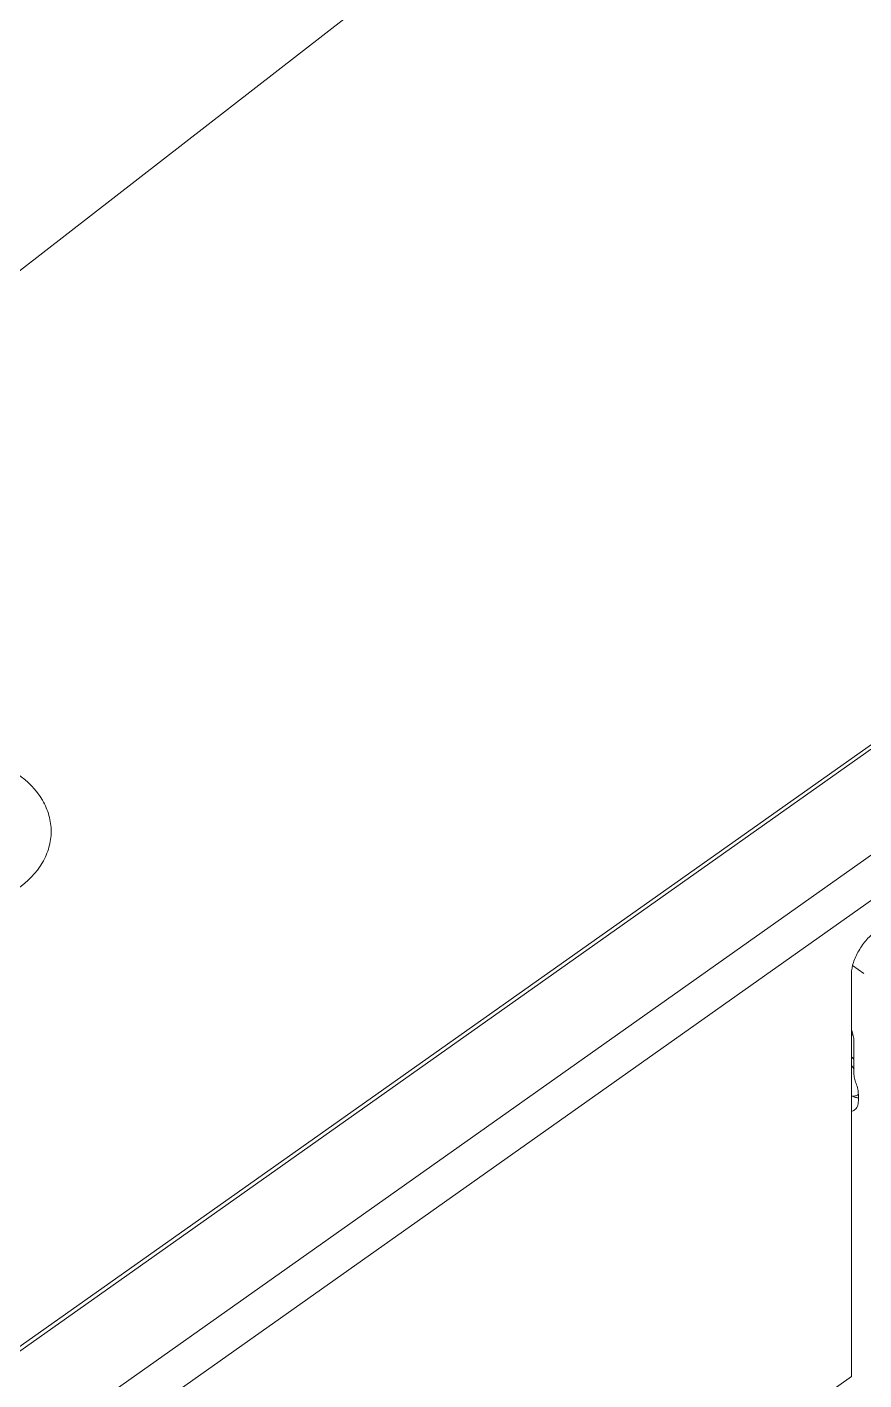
# Model space of a CAD drawing. Header units: millimetres. Extents: x 0 to 9253, y 0 to 2730.
# Drawn here: x 8798.4 to 8893.1, y 1543.4 to 1696.5 of the extents above; entities that cross this region are included whole.
import ezdxf

# ---------------------------------------------------------------- set-up
doc = ezdxf.new("R2010")
doc.units = ezdxf.units.MM
doc.layers.get('0').update_dxf_attribs({"lineweight": 13})

msp = doc.modelspace()

# ---------------------------------------------------------------- linework, layer by layer
at = {"color": 7, "linetype": 'Continuous'}
for p, q in [((9234.67, 1855.73), (8793.44, 1543.73)), ((8795.56, 1545.73), (9231.85, 1854.23)), ((9245.28, 1851.23), (8799.8, 1536.23)), ((8801.92, 1532.61), (9247.4, 1847.61)), ((8921.84, 1765.53), (8755.43, 1636.22)), ((8893.14, 1589.39), (8891.85, 1590.3)), ((8891.73, 1543.78), (8891.73, 1589.39)), ((8891.9, 1582.49), (8891.73, 1582.37)), ((8892.01, 1578.09), (8892.01, 1581.71)), ((8891.73, 1575.53), (8891.99, 1575.43)), ((8892.51, 1575.7), (8892.51, 1574.99)), ((8891.73, 1543.78), (8801.92, 1480.28))]:
    msp.add_line(p, q, dxfattribs=at)
msp.add_arc((8887.61, 1575.54), 5.36, 34.6853, 39.7241, dxfattribs=at)
for points, knots in [([(8797.33, 1598.98), (8798.45, 1599.77), (8799.91, 1601.24), (8800.96, 1603.64), (8801.22, 1605.48), (8800.96, 1607.32), (8799.91, 1609.72), (8798.45, 1611.19), (8797.33, 1611.98)], [0, 0, 0, 0, 0.263371, 0.383781, 0.5, 0.616219, 0.736628, 1, 1, 1, 1]), ([(8894.56, 1594.22), (8894.16, 1593.94), (8893.41, 1593.25), (8892.53, 1592.02), (8891.92, 1590.72), (8891.73, 1589.81), (8891.73, 1589.39)], [0, 0, 0, 0, 0.253701, 0.524646, 0.782308, 1, 1, 1, 1]), ([(8892.01, 1581.71), (8892.01, 1581.92), (8891.95, 1582.36), (8891.82, 1582.79), (8891.73, 1583.02)], [0, 0, 0, 0, 0.466546, 1, 1, 1, 1]), ([(8891.73, 1579.96), (8891.75, 1579.94), (8891.85, 1579.84), (8891.94, 1579.75), (8892.01, 1579.67)], [0, 0, 0, 0, 0.246907, 1, 1, 1, 1]), ([(8892.25, 1576.95), (8892.17, 1577.15), (8892.06, 1577.52), (8892.01, 1577.91), (8892.01, 1578.09)], [0, 0, 0, 0, 0.532601, 1, 1, 1, 1]), ([(8892.51, 1575.7), (8892.51, 1575.9), (8892.45, 1576.33), (8892.33, 1576.74), (8892.25, 1576.95)], [0, 0, 0, 0, 0.467399, 1, 1, 1, 1]), ([(8892.5, 1575.69), (8892.45, 1575.65), (8892.34, 1575.58), (8892.16, 1575.52), (8891.95, 1575.51), (8891.8, 1575.52), (8891.73, 1575.54)], [0, 0, 0, 0, 0.228405, 0.464461, 0.719142, 1, 1, 1, 1]), ([(8892.51, 1575.33), (8892.47, 1575.33), (8892.29, 1575.34), (8892.12, 1575.39), (8891.99, 1575.43)], [0, 0, 0, 0, 0.232666, 1, 1, 1, 1]), ([(8892.08, 1573.95), (8892.15, 1574), (8892.28, 1574.12), (8892.41, 1574.37), (8892.49, 1574.67), (8892.51, 1574.88), (8892.51, 1574.99)], [0, 0, 0, 0, 0.218604, 0.45166, 0.710261, 1, 1, 1, 1]), ([(8891.73, 1573.8), (8891.79, 1573.82), (8891.92, 1573.85), (8892.03, 1573.91), (8892.08, 1573.95)], [0, 0, 0, 0, 0.508958, 1, 1, 1, 1])]:
    msp.add_open_spline(points, degree=3, knots=knots, dxfattribs=at)

doc.saveas('drawing.dxf')
